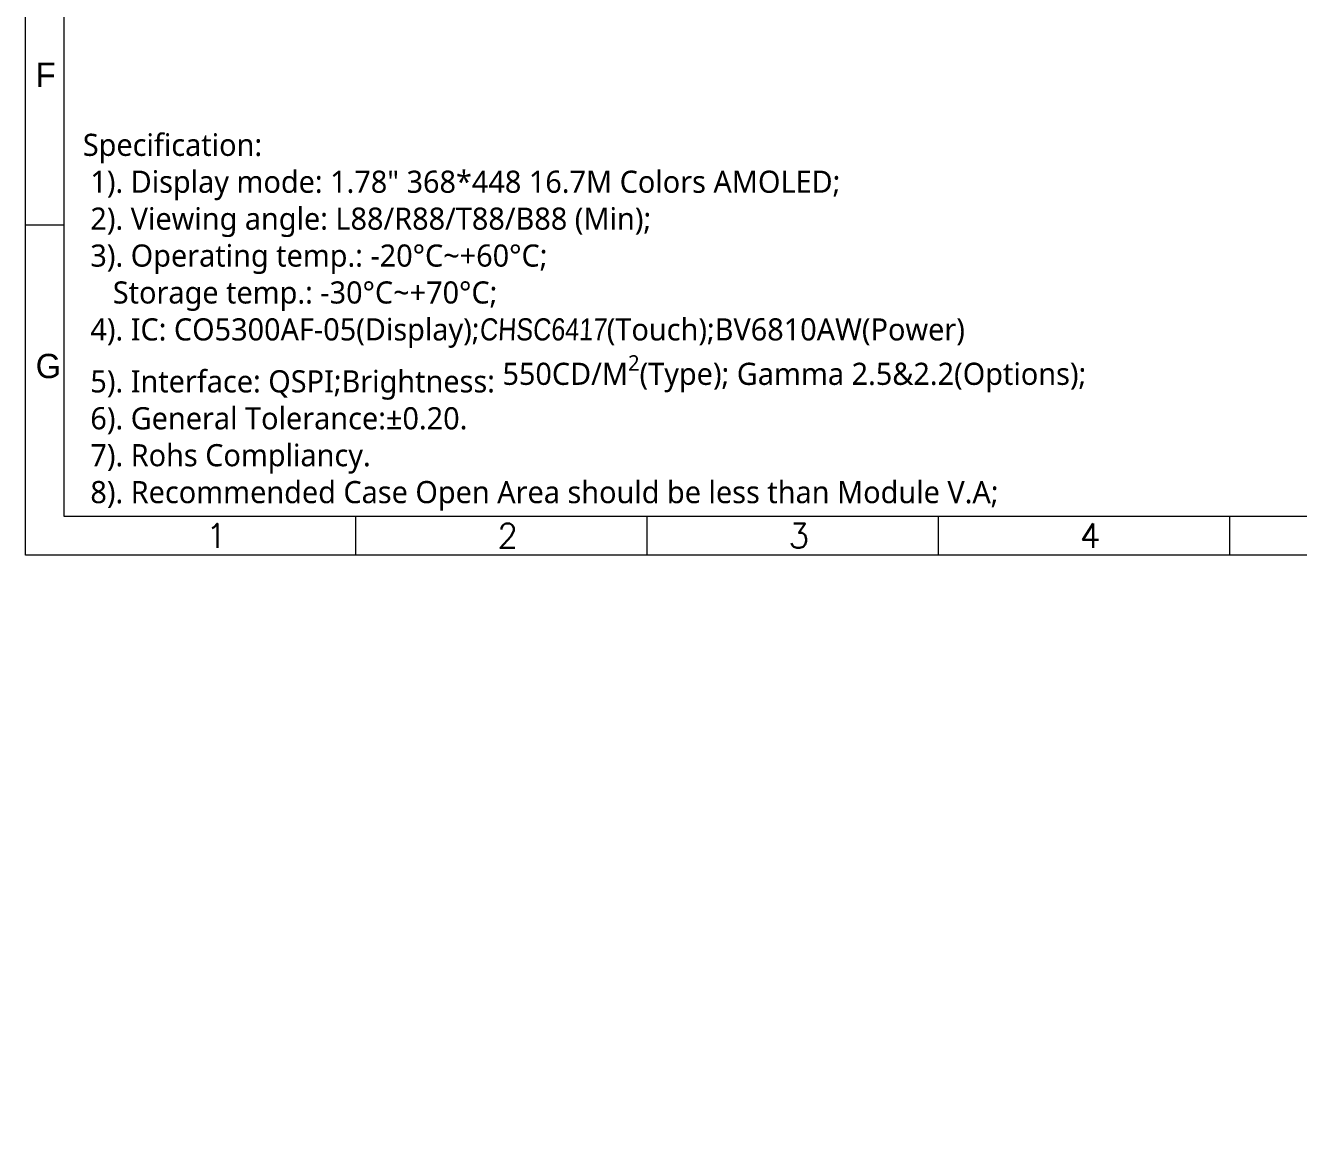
# Model space of a CAD drawing. Header units: millimetres. Extents: x 2674 to 3449, y -296 to 185.
# Drawn here: x 3209.8 to 3311.7, y -295.6 to -206.1 of the extents above; entities that cross this region are included whole.
import ezdxf

# ---------------------------------------------------------------- set-up
doc = ezdxf.new("R2010")
doc.units = ezdxf.units.MM
doc.layers.get('0').update_dxf_attribs({"lineweight": 5})
doc.layers.add('图框', color=7, linetype='Continuous', lineweight=5)
doc.layers.add('图框 @ 1', color=7, linetype='Continuous', lineweight=5)
doc.styles.get("Standard").update_dxf_attribs({"font": 'txt', "bigfont": 'gbcbig.shx'})
doc.styles.add('汉字', font='SimSun.ttf')
pattern_1 = [(0, (630.655, -107.026), (0, 6.985), [5.08, -1.905]), (90, (630.655, -107.026), (-6.985, 4e-16), [5.08, -1.905])]

msp = doc.modelspace()

# ---------------------------------------------------------------- hatches: boundary and pattern name
at = {"lineweight": 5}
h = msp.add_hatch(dxfattribs=at)
h.set_pattern_fill('ANGLE', color=256)
h.set_pattern_definition(pattern_1)
h.paths.add_polyline_path([(3304.999, -288.9999), (3304.799, -288.9999), (3304.799, -289.7982), (3304.999, -289.7982)])
h = msp.add_hatch(dxfattribs=at)
h.set_pattern_fill('ANGLE', color=256)
h.set_pattern_definition(pattern_1)
h.paths.add_polyline_path([(3304.999, -294.7982), (3304.799, -294.7982), (3304.799, -295.5965), (3304.999, -295.5965)])

# ---------------------------------------------------------------- linework, layer by layer
at = {"layer": '图框', "color": 7, "linetype": 'ByBlock', "lineweight": 5, "ltscale": 0.55}
for p, q in [((3209.8166, -248.4554), (3209.8166, -78.4719)), ((3212.9258, -245.3462), (3212.9258, -82.1107)), ((3209.8166, -222.0273), (3212.9258, -222.0273)), ((3446.0858, -245.3462), (3212.9258, -245.3462)), ((3236.2418, -245.3462), (3236.2418, -248.4554)), ((3259.5578, -245.3462), (3259.5578, -248.4554)), ((3282.8738, -245.3462), (3282.8738, -248.4554)), ((3306.1898, -245.3462), (3306.1898, -248.4554)), ((3449.1951, -248.4554), (3209.8166, -248.4554))]:
    msp.add_line(p, q, dxfattribs=at)

# ---------------------------------------------------------------- texts
at = {"layer": '图框', "color": 7, "linetype": 'ByBlock', "lineweight": 5, "ltscale": 0.55, "width": 3.307939, "attachment_point": 7}
for s, insert, char_height in [('{\\f\uffd0ￂﾼﾚￃ\ufff7\ufff3w|b0|i0|c134|p54;F}', (3210.6366, -210.9972), 1.943286), ('{\\f\uffd0ￂﾼﾚￃ\ufff7\ufff3w|b0|i0|c134|p54;G}', (3210.6366, -234.3132), 1.943286), ('1', (3224.2639, -247.8699), 1.9433), ('2', (3247.5799, -247.8699), 1.9433), ('3', (3270.8959, -247.8699), 1.9433), ('4', (3294.2119, -247.8699), 1.9433)]:
    msp.add_mtext(s, dxfattribs=dict(at, insert=insert, char_height=char_height))
at = {"layer": '图框 @ 1', "lineweight": 5, "insert": (3214.4108, -214.7341), "char_height": 1.7713771, "attachment_point": 1, "style": '汉字'}
msp.add_mtext('{\\fMicrosoft YaHei|b0|i0|c134|p34;\\C0;Specification:\\P 1). Display mode: 1.78" 368*448 16.7M Colors AMOLED;\\P 2). Viewing angle: L88/R88/T88/B88 (Min);\\P 3). Operating temp.: -20%%DC~+60%%DC; \\P    Storage temp.: -30%%DC~+70%%DC;\\P 4). IC: CO5300AF-05(Display);\\fSTXinwei|b0|i0|c134|p2;\\Q3;\\W0.85;\\C1;CHSC6417\\fMicrosoft YaHei|b0|i0|c134|p34;\\Q0;\\W1;\\C0;(Touch);BV6810AW(Power)\\P 5). Interface: QSPI;\\A1;\\C255;Brightness: 550CD/M\\H0.7x;\\S2^ ;\\H1.429x;(Type); Gamma 2.5&2.2(Options);\\A0;\\C0;\\P 6). General Tolerance:%%P0.20.\\P 7). Rohs Compliancy.\\P 8). Recommended Case Open Area should be less than Module V.A;}', dxfattribs=at)

doc.saveas('drawing.dxf')
